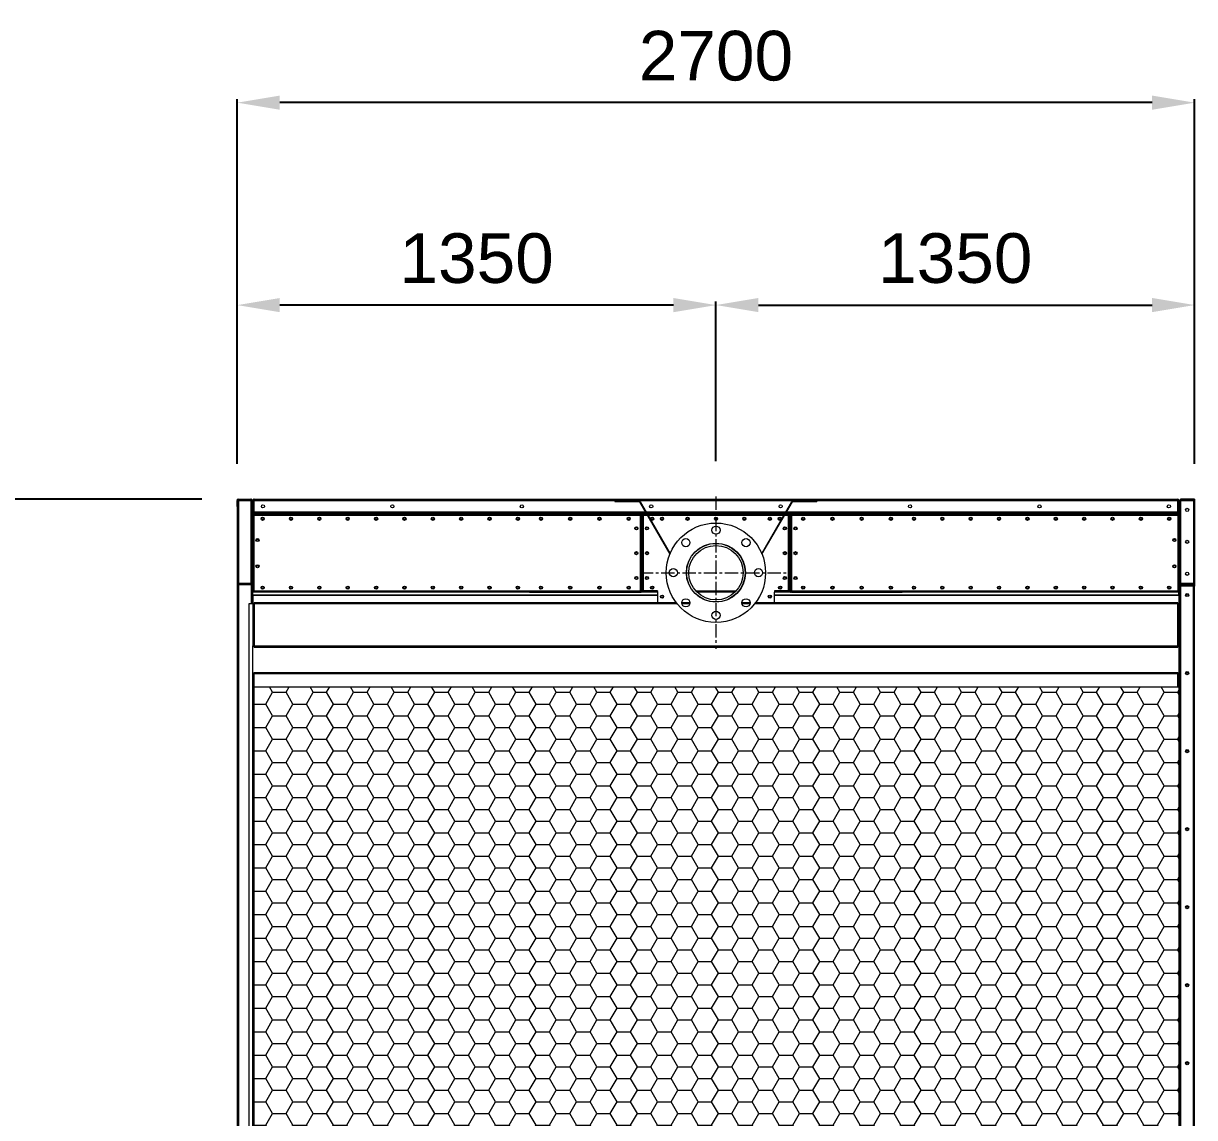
# Model space of a CAD drawing. Header units: millimetres. Extents: x 1416 to 30823, y 990 to 21785.
# Drawn here: x 4258 to 7561, y 9830 to 12915 of the extents above; entities that cross this region are included whole.
import ezdxf

# ---------------------------------------------------------------- set-up
doc = ezdxf.new("R2010")
doc.units = ezdxf.units.MM
doc.linetypes.add('CENTER', pattern=[2, 1.25, -0.25, 0.25, -0.25])
doc.layers.add('center', color=1, linetype='CENTER')
doc.styles.get("Standard").update_dxf_attribs({"font": 'arial.ttf'})
doc.dimstyles.new('1.40', dxfattribs={"dimscale": 20, "dimtxt": 1.5, "dimasz": 1, "dimexe": 0.5, "dimexo": 0.5, "dimgap": 0.5, "dimtad": 1, "dimdec": 0, "dimzin": 0, "dimdsep": 46, "dimtxsty": 'Standard', "dimcen": 0, "dimclrd": 2, "dimclre": 2, "dimclrt": 3, "dimadec": 0, "dimazin": 0, "dimtfac": 1, "dimtdec": 0, "dimtmove": 0, "dimatfit": 0, "dimfxl": 1, "dimtolj": 1, "dimtzin": 0, "dimlwd": -1, "dimlwe": -1, "dimarcsym": 0})

# ---------------------------------------------------------------- blocks, each defined once
blk = doc.blocks.new('*D22')
at = {"color": 2, "transparency": 16777216}
for p, q in [((4860.8, 11673), (4860.8, 12130.4)), ((6210.8, 11680.5), (6210.8, 12130.4)), ((6090.8, 12120.4), (4980.8, 12120.4))]:
    blk.add_line(p, q, dxfattribs=at)
for points in [[(4980.8, 12140.4), (4980.8, 12100.4), (4860.8, 12120.4)], [(6090.8, 12140.4), (6090.8, 12100.4), (6210.8, 12120.4)]]:
    blk.add_solid(points, dxfattribs=at)
at = {"layer": 'Defpoints', "color": 0, "transparency": 16777216}
for p in [(4860.8, 12120.4), (4860.8, 11573), (6210.8, 11580.5)]:
    blk.add_point(p, dxfattribs=at)
at = {"color": 3, "lineweight": 5, "transparency": 16777216, "insert": (5535.8, 12251.9), "char_height": 140, "attachment_point": 5}
blk.add_mtext('\\A1;1350', dxfattribs=at)
blk = doc.blocks.new('*D23')
at = {"color": 2, "transparency": 16777216}
for p, q in [((6210.8, 11680.5), (6210.8, 12130.6)), ((7560.8, 11673), (7560.8, 12130.6)), ((6330.8, 12120.6), (7440.8, 12120.6))]:
    blk.add_line(p, q, dxfattribs=at)
for points in [[(6330.8, 12140.6), (6330.8, 12100.6), (6210.8, 12120.6)], [(7440.8, 12140.6), (7440.8, 12100.6), (7560.8, 12120.6)]]:
    blk.add_solid(points, dxfattribs=at)
at = {"layer": 'Defpoints', "color": 0, "transparency": 16777216}
for p in [(7560.8, 12120.6), (6210.8, 11580.5), (7560.8, 11573)]:
    blk.add_point(p, dxfattribs=at)
at = {"color": 3, "lineweight": 5, "transparency": 16777216, "insert": (6885.8, 12252.1), "char_height": 140, "attachment_point": 5}
blk.add_mtext('\\A1;1350', dxfattribs=at)
blk = doc.blocks.new('*D24')
at = {"color": 2, "transparency": 16777216}
for p, q in [((4860.8, 11673), (4860.8, 12701.2)), ((7440.8, 12691.2), (4980.8, 12691.2)), ((7560.8, 11673), (7560.8, 12701.2))]:
    blk.add_line(p, q, dxfattribs=at)
for points in [[(4980.8, 12711.2), (4980.8, 12671.2), (4860.8, 12691.2)], [(7440.8, 12711.2), (7440.8, 12671.2), (7560.8, 12691.2)]]:
    blk.add_solid(points, dxfattribs=at)
at = {"layer": 'Defpoints', "color": 0, "transparency": 16777216}
for p in [(4860.8, 12691.2), (4860.8, 11573), (7560.8, 11573)]:
    blk.add_point(p, dxfattribs=at)
at = {"color": 3, "lineweight": 5, "transparency": 16777216, "insert": (6210.8, 12822.7), "char_height": 140, "attachment_point": 5}
blk.add_mtext('\\A1;2700', dxfattribs=at)
blk = doc.blocks.new('*D26')
at = {"color": 2, "transparency": 16777216}
for p, q in [((4760.8, 11573), (4040.5, 11573)), ((4050.5, 11453), (4050.5, 8693)), ((4760.8, 8573), (4040.5, 8573))]:
    blk.add_line(p, q, dxfattribs=at)
for points in [[(4030.5, 11453), (4070.5, 11453), (4050.5, 11573)], [(4030.5, 8693), (4070.5, 8693), (4050.5, 8573)]]:
    blk.add_solid(points, dxfattribs=at)
at = {"layer": 'Defpoints', "color": 0, "transparency": 16777216}
for p in [(4860.8, 11573), (4050.5, 8573), (4860.8, 8573)]:
    blk.add_point(p, dxfattribs=at)
at = {"color": 3, "lineweight": 5, "transparency": 16777216, "insert": (3919, 10073), "char_height": 140, "attachment_point": 5, "rotation": 90}
blk.add_mtext('\\A1;3000', dxfattribs=at)
blk = doc.blocks.new('3')
at = {"lineweight": 20}
h = blk.add_hatch(dxfattribs=at)
h.set_pattern_fill('HONEY', scale=12)
h.set_pattern_definition([(0, (-322680.533, -80467.947), (57.15, 32.9955677), [38.1, -76.2]), (120, (-322680.533, -80467.947), (-57.15, 32.995568), [38.1, -76.2]), (60, (-322680.533, -80467.947), (1e-07, 65.9911357), [-76.2, 38.1])])
h.paths.add_polyline_path([(4908.2, 11044), (4908.2, 9135.2), (7516.8, 9135.2), (7516.8, 11044)])
at = {"color": 7, "lineweight": 20, "ltscale": 0.001944}
for p, q in [((4860.8, 11573), (4864.2, 11573)), ((4899.3, 11569.5), (4902.7, 11569.5)), ((7522.3, 11569.5), (7518.8, 11569.5)), ((7560.8, 11573), (7557.3, 11573)), ((4860.8, 11551), (4864.3, 11551)), ((4908.2, 11531), (4904.7, 11531)), ((4904.7, 11531), (4904.7, 11527.5)), ((7516.8, 11531), (7513.3, 11531)), ((7516.8, 11531), (7516.8, 11527.5)), ((7557.3, 11551), (7560.8, 11551)), ((4908.2, 11527.5), (4904.7, 11527.5)), ((7516.8, 11527.5), (7513.3, 11527.5)), ((4860.8, 11355), (4864.3, 11355)), ((4899.3, 11336.5), (4902.7, 11336.5)), ((7522.3, 11336.5), (7518.8, 11336.5)), ((7557.3, 11355), (7560.8, 11355)), ((4904.7, 11314.5), (4904.7, 11311)), ((4908.2, 11311), (4904.7, 11311)), ((7516.8, 11311), (7513.3, 11311)), ((7516.8, 11314.5), (7516.8, 11311)), ((4904.7, 11277.9), (4908.2, 11277.9)), ((4908.2, 11281.4), (4908.2, 11277.9)), ((7513.3, 11281.4), (7513.3, 11277.9)), ((7516.8, 11277.9), (7513.3, 11277.9)), ((4904.7, 11159.9), (4908.2, 11159.9)), ((4908.2, 11156.4), (4908.2, 11159.9)), ((7516.8, 11159.9), (7513.3, 11159.9)), ((7513.3, 11156.4), (7513.3, 11159.9))]:
    blk.add_line(p, q, dxfattribs=at)
at = {"color": 7, "lineweight": 20, "ltscale": 0.000888889}
for p, q in [((4860.8, 11573), (4860.8, 11571.4)), ((7560.8, 11573), (7560.8, 11571.4)), ((7557.7, 11331), (7557.7, 11329.4)), ((7520.4, 11327.9), (7518.8, 11327.9))]:
    blk.add_line(p, q, dxfattribs=at)
at = {"color": 7, "lineweight": 20, "ltscale": 0.000833333}
for p, q in [((4860.8, 11571.4), (4860.8, 11569.9)), ((4900.8, 11569.5), (4899.3, 11569.5)), ((7520.8, 11569.5), (7522.3, 11569.5)), ((7560.8, 11571.4), (7560.8, 11569.9)), ((4864.3, 11551), (4862.8, 11551)), ((4908.2, 11527.5), (4908.2, 11529)), ((5996.8, 11531), (5998.3, 11531)), ((6005.8, 11527.5), (6005.8, 11529)), ((6045.8, 11527.5), (6045.8, 11529)), ((6375.8, 11527.5), (6375.8, 11529)), ((6415.8, 11527.5), (6415.8, 11529)), ((6424.8, 11531), (6423.3, 11531)), ((7513.3, 11527.5), (7513.3, 11529)), ((7558.8, 11551), (7557.3, 11551)), ((4908.2, 11527.5), (4906.8, 11527.5)), ((6005.8, 11527.5), (6004.3, 11527.5)), ((6415.8, 11527.5), (6417.3, 11527.5)), ((7513.3, 11527.5), (7514.8, 11527.5)), ((4908.2, 11314.5), (4906.8, 11314.5)), ((4908.2, 11314.5), (4908.2, 11313)), ((5996.8, 11311), (5998.3, 11311)), ((6005.8, 11314.5), (6004.3, 11314.5)), ((6005.8, 11314.5), (6005.8, 11313)), ((6045.8, 11314.5), (6045.8, 11313)), ((6375.8, 11314.5), (6375.8, 11313)), ((6415.8, 11314.5), (6417.3, 11314.5)), ((6415.8, 11314.5), (6415.8, 11313)), ((6424.8, 11311), (6423.3, 11311)), ((7513.3, 11314.5), (7513.3, 11313)), ((7513.3, 11314.5), (7514.8, 11314.5))]:
    blk.add_line(p, q, dxfattribs=at)
at = {"color": 7, "lineweight": 20, "ltscale": 0.000311451}
for p, q in [((4860.8, 11571.4), (4861.3, 11571.4)), ((4860.8, 11571.4), (4861.3, 11571.4)), ((7560.8, 11571.4), (7560.2, 11571.4)), ((7560.8, 11571.4), (7560.2, 11571.4))]:
    blk.add_line(p, q, dxfattribs=at)
at = {"color": 7, "lineweight": 20, "ltscale": 0.000194643}
for p, q in [((4860.8, 11569.9), (4860.8, 11569.5)), ((7518.8, 11569.9), (7518.8, 11569.5))]:
    blk.add_line(p, q, dxfattribs=at)
at = {"color": 7, "lineweight": 20, "ltscale": 1.274e-05}
for p, q in [((4860.8, 11569.9), (4860.8, 11569.9)), ((7521.9, 11573), (7521.9, 11573))]:
    blk.add_line(p, q, dxfattribs=at)
at = {"color": 7, "lineweight": 20, "ltscale": 0.009167}
for p, q in [((4860.8, 11553), (4860.8, 11569.5)), ((4862.8, 11553), (4862.8, 11569.5)), ((7558.8, 11569.5), (7558.8, 11553)), ((7560.8, 11569.5), (7560.8, 11553)), ((4860.8, 11353), (4860.8, 11336.5)), ((4862.8, 11353), (4862.8, 11336.5)), ((7558.8, 11353), (7558.8, 11336.5)), ((7560.8, 11353), (7560.8, 11336.5))]:
    blk.add_line(p, q, dxfattribs=at)
at = {"color": 7, "lineweight": 20, "ltscale": 0.000580935}
for p, q in [((4862.8, 11569.9), (4863.9, 11569.9)), ((4899.7, 11570.9), (4899.7, 11569.9)), ((4900.7, 11569.9), (4899.7, 11569.9)), ((7520.8, 11569.9), (7521.9, 11569.9)), ((7521.9, 11570.9), (7521.9, 11569.9)), ((7558.7, 11569.9), (7557.7, 11569.9))]:
    blk.add_line(p, q, dxfattribs=at)
at = {"color": 7, "lineweight": 20, "ltscale": 0.010501}
for p, q in [((4863.9, 11569.9), (4863.9, 11551)), ((7557.7, 11569.9), (7557.7, 11551))]:
    blk.add_line(p, q, dxfattribs=at)
at = {"color": 7, "lineweight": 20, "ltscale": 0.019444}
for p, q in [((4864.3, 11573), (4899.3, 11573)), ((4899.3, 11571), (4864.3, 11571)), ((4899.3, 11569.5), (4864.3, 11569.5)), ((4864.3, 11569.5), (4899.3, 11569.5)), ((7557.3, 11573), (7522.3, 11573)), ((7522.3, 11571), (7557.3, 11571)), ((7522.3, 11569.5), (7557.3, 11569.5)), ((7557.3, 11569.5), (7522.3, 11569.5)), ((4864.3, 11336.5), (4899.3, 11336.5)), ((4864.3, 11335), (4899.3, 11335)), ((4864.3, 11333), (4899.3, 11333)), ((7522.3, 11336.5), (7557.3, 11336.5)), ((7522.3, 11335), (7557.3, 11335)), ((7557.3, 11333), (7522.3, 11333))]:
    blk.add_line(p, q, dxfattribs=at)
at = {"color": 7, "lineweight": 20, "ltscale": 0.010278}
for p, q in [((4864.3, 11551), (4864.3, 11569.5)), ((7557.3, 11569.5), (7557.3, 11551)), ((4864.3, 11336.5), (4864.3, 11355)), ((7557.3, 11355), (7557.3, 11336.5)), ((7557.3, 11355), (7557.3, 11336.5))]:
    blk.add_line(p, q, dxfattribs=at)
at = {"color": 7, "lineweight": 20, "ltscale": 0.000222225}
for p, q in [((4899.3, 11573), (4899.7, 11573)), ((7513.3, 11573), (7513.6, 11573))]:
    blk.add_line(p, q, dxfattribs=at)
at = {"color": 7, "lineweight": 20, "ltscale": 0.129444}
for p, q in [((4899.3, 11569.5), (4899.3, 11336.5)), ((4902.7, 11569.5), (4902.7, 11336.5)), ((7518.8, 11336.5), (7518.8, 11569.5)), ((7522.3, 11336.5), (7522.3, 11569.5))]:
    blk.add_line(p, q, dxfattribs=at)
at = {"color": 7, "lineweight": 20, "ltscale": 1.27401e-05}
for p, q in [((4899.7, 11573), (4899.7, 11573)), ((7560.8, 11569.9), (7560.7, 11569.9))]:
    blk.add_line(p, q, dxfattribs=at)
at = {"color": 7, "lineweight": 20, "ltscale": 0.000223078}
for p, q in [((4899.7, 11569.9), (4899.7, 11569.5)), ((7521.9, 11569.9), (7521.9, 11569.5))]:
    blk.add_line(p, q, dxfattribs=at)
at = {"color": 7, "lineweight": 20, "ltscale": 1.29581e-05}
blk.add_line((4902.7, 11569.9), (4902.7, 11569.9), dxfattribs=at)
at = {"color": 7, "lineweight": 20, "ltscale": 0.000222226}
for p, q in [((4902.7, 11569.9), (4902.7, 11569.5)), ((7516.8, 11569.9), (7516.8, 11569.5)), ((7560.8, 11569.9), (7560.8, 11569.5)), ((7560.8, 11569.5), (7560.8, 11569.9))]:
    blk.add_line(p, q, dxfattribs=at)
at = {"color": 7, "lineweight": 20, "ltscale": 0.000199668}
blk.add_line((4904.7, 11569.5), (4904.7, 11569.9), dxfattribs=at)
at = {"color": 7, "lineweight": 20, "ltscale": 2.65557e-05}
blk.add_line((4904.7, 11569.4), (4904.7, 11569.5), dxfattribs=at)
at = {"color": 7, "lineweight": 20, "ltscale": 0.018278}
for p, q in [((4904.7, 11536.5), (4904.7, 11569.4)), ((4906.8, 11536.5), (4906.8, 11569.4)), ((7514.8, 11569.4), (7514.8, 11536.5)), ((7516.8, 11569.4), (7516.8, 11536.5))]:
    blk.add_line(p, q, dxfattribs=at)
at = {"color": 7, "lineweight": 20, "ltscale": 0.001111}
for p, q in [((4906.8, 11569.4), (4904.7, 11569.4)), ((5925.9, 11569), (5925.9, 11567)), ((6495.6, 11569), (6495.6, 11567)), ((7514.8, 11569.4), (7516.8, 11569.4)), ((4860.8, 11553), (4860.8, 11551)), ((4862.8, 11553), (4860.8, 11553)), ((4862.8, 11551), (4860.8, 11551)), ((4902.7, 11529), (4904.7, 11529)), ((4906.8, 11536.5), (4904.7, 11536.5)), ((4908.2, 11531), (4908.2, 11529)), ((6000.3, 11531), (5998.3, 11531)), ((6005.8, 11529), (6005.8, 11531)), ((6045.8, 11529), (6045.8, 11531)), ((6375.8, 11529), (6375.8, 11531)), ((6415.8, 11529), (6415.8, 11531)), ((6423.3, 11531), (6421.3, 11531)), ((7513.3, 11529), (7513.3, 11531)), ((7516.8, 11536.5), (7514.8, 11536.5)), ((7558.8, 11553), (7560.8, 11553)), ((7558.8, 11551), (7560.8, 11551)), ((7560.8, 11553), (7560.8, 11551)), ((4902.7, 11527), (4904.7, 11527)), ((4902.7, 11525.5), (4904.7, 11525.5)), ((4906.8, 11527.5), (4904.7, 11527.5)), ((6000.3, 11506), (6002.3, 11506)), ((6002.3, 11504), (6000.3, 11504)), ((6004.3, 11527.5), (6002.3, 11527.5)), ((6419.3, 11527.5), (6417.3, 11527.5)), ((6419.3, 11506), (6421.3, 11506)), ((6419.3, 11504), (6421.3, 11504)), ((7516.8, 11527.5), (7514.8, 11527.5)), ((4904.7, 11479), (4902.7, 11479)), ((4862.8, 11353), (4860.8, 11353)), ((6000.3, 11338), (6002.3, 11338)), ((6002.3, 11336), (6000.3, 11336)), ((6421.3, 11338), (6419.3, 11338)), ((6421.3, 11336), (6419.3, 11336)), ((7558.8, 11353), (7560.8, 11353)), ((7560.8, 11355), (7560.8, 11353)), ((4904.7, 11314.5), (4906.8, 11314.5)), ((4908.2, 11313), (4908.2, 11311)), ((5998.3, 11311), (6000.3, 11311)), ((6002.3, 11314.5), (6000.3, 11314.5)), ((6002.3, 11314.5), (6004.3, 11314.5)), ((6005.8, 11313), (6005.8, 11311)), ((6045.8, 11311), (6045.8, 11313)), ((6375.8, 11313), (6375.8, 11311)), ((6415.8, 11311), (6415.8, 11313)), ((6417.3, 11314.5), (6419.3, 11314.5)), ((6421.3, 11314.5), (6419.3, 11314.5)), ((6421.3, 11311), (6423.3, 11311)), ((7513.3, 11311), (7513.3, 11313)), ((7514.8, 11314.5), (7516.8, 11314.5)), ((7516.8, 11255), (7518.8, 11255)), ((4904.7, 11054), (4906.8, 11054)), ((7514.8, 11054), (7516.8, 11054))]:
    blk.add_line(p, q, dxfattribs=at)
at = {"color": 7, "lineweight": 20, "ltscale": 1.92596e-05}
blk.add_line((4906.8, 11569.4), (4906.8, 11569.4), dxfattribs=at)
at = {"color": 7, "lineweight": 20, "ltscale": 0.000221699}
blk.add_line((4907.8, 11573), (4908.2, 11573), dxfattribs=at)
at = {"color": 7, "lineweight": 20, "ltscale": 1.29896e-05}
blk.add_line((4907.8, 11573), (4907.8, 11573), dxfattribs=at)
at = {"color": 7, "lineweight": 20, "ltscale": 0.000566594}
for p, q in [((4907.8, 11569.9), (4907.8, 11570.9)), ((7513.6, 11569.9), (7513.6, 11570.9))]:
    blk.add_line(p, q, dxfattribs=at)
at = {"color": 7, "lineweight": 20, "ltscale": 0.000222221}
blk.add_line((4907.8, 11569.9), (4908.2, 11569.9), dxfattribs=at)
at = {"color": 7, "lineweight": 20, "ltscale": 0.019344}
for p, q in [((4907.8, 11535.1), (4907.8, 11569.9)), ((7513.6, 11535.1), (7513.6, 11569.9))]:
    blk.add_line(p, q, dxfattribs=at)
at = {"color": 7, "lineweight": 20, "ltscale": 8.94226e-07}
blk.add_line((4908.2, 11573), (4908.2, 11573), dxfattribs=at)
at = {"color": 7, "lineweight": 20, "ltscale": 5.53419e-05}
blk.add_line((4908.2, 11573), (4908.4, 11573), dxfattribs=at)
at = {"color": 7, "lineweight": 20, "ltscale": 0.000831595}
for p, q in [((4908.2, 11569.5), (4908.2, 11571)), ((7513.3, 11569.5), (7513.3, 11571))]:
    blk.add_line(p, q, dxfattribs=at)
at = {"color": 7, "lineweight": 20, "ltscale": 5.57847e-05}
for p, q in [((4908.2, 11569.5), (4908.2, 11569.4)), ((7513.3, 11569.4), (7513.3, 11569.5))]:
    blk.add_line(p, q, dxfattribs=at)
at = {"color": 7, "lineweight": 20, "ltscale": 5.5554e-05}
blk.add_line((4908.2, 11569.5), (4908.4, 11569.5), dxfattribs=at)
at = {"color": 7, "lineweight": 20, "ltscale": 5.55556e-05}
for p, q in [((4908.2, 11569.4), (4908.4, 11569.4)), ((7513.2, 11569.4), (7513.3, 11569.4))]:
    blk.add_line(p, q, dxfattribs=at)
at = {"color": 7, "lineweight": 20, "ltscale": 0.018222}
for p, q in [((4908.2, 11536.6), (4908.2, 11569.4)), ((7513.3, 11536.6), (7513.3, 11569.4))]:
    blk.add_line(p, q, dxfattribs=at)
at = {"color": 7, "lineweight": 20}
for p, q in [((4908.4, 11573), (7513.2, 11573)), ((4908.4, 11569.4), (7513.2, 11569.4)), ((6012.3, 11536.6), (4908.2, 11536.6)), ((6014.3, 11533), (4908.2, 11533)), ((7513.3, 11533), (6407.2, 11533)), ((7513.3, 11536.6), (6409.2, 11536.6)), ((4860.8, 11336.4), (4860.8, 9069.5)), ((4863.9, 11333), (4863.9, 9073)), ((4904.7, 11303.9), (6045.8, 11303.9)), ((4904.7, 11302.6), (6045.8, 11302.6)), ((6375.8, 11303.9), (7516.8, 11303.9)), ((6375.8, 11302.6), (7516.8, 11302.6)), ((7518.8, 9078.1), (7518.8, 11327.9)), ((7521.9, 9078.1), (7521.9, 11327.9)), ((7557.7, 9078.1), (7557.7, 11327.9)), ((7560.8, 9078.1), (7560.8, 11327.9)), ((4893.7, 11277.8), (4893.7, 9073)), ((6099.2, 11281.4), (4908.2, 11281.4)), ((6101.9, 11277.9), (4908.2, 11277.9)), ((7513.3, 11277.9), (6319.6, 11277.9)), ((7513.3, 11281.4), (6322.3, 11281.4)), ((7516.8, 11250), (7516.8, 9124)), ((4908.2, 11159.9), (7513.3, 11159.9)), ((4908.2, 11156.4), (7513.3, 11156.4)), ((7513.3, 11084), (4908.2, 11084)), ((7513.3, 11080.8), (4908.2, 11080.8)), ((4904.7, 9124), (4904.7, 11054)), ((4908.2, 11044.2), (7513.3, 11044.2)), ((4908.2, 11044), (7513.3, 11044))]:
    blk.add_line(p, q, dxfattribs=at)
at = {"color": 7, "lineweight": 20, "ltscale": 0.002}
for p, q in [((4908.4, 11569.4), (4908.4, 11573)), ((7513.2, 11569.4), (7513.2, 11573)), ((4908.2, 11536.6), (4908.2, 11533)), ((7513.3, 11536.6), (7513.3, 11533))]:
    blk.add_line(p, q, dxfattribs=at)
at = {"color": 7, "lineweight": 20, "ltscale": 0.037766}
for p, q in [((5925.9, 11569), (5993.8, 11569)), ((5925.9, 11567), (5993.8, 11567)), ((6427.7, 11569), (6495.6, 11569)), ((6427.7, 11567), (6495.6, 11567))]:
    blk.add_line(p, q, dxfattribs=at)
at = {"color": 7, "lineweight": 20, "ltscale": 0.095125}
for p, q in [((5995.1, 11566.2), (6080.8, 11418)), ((6340.7, 11418), (6426.4, 11566.2))]:
    blk.add_line(p, q, dxfattribs=at)
at = {"color": 7, "lineweight": 20, "ltscale": 0.094266}
blk.add_line((5996.9, 11567.2), (6081.7, 11420.3), dxfattribs=at)
at = {"color": 7, "lineweight": 20, "ltscale": 0.094267}
blk.add_line((6339.8, 11420.3), (6424.6, 11567.2), dxfattribs=at)
at = {"color": 7, "lineweight": 20, "ltscale": 5.5559e-05}
blk.add_line((7513.2, 11573), (7513.3, 11573), dxfattribs=at)
at = {"color": 7, "lineweight": 20, "ltscale": 5.55571e-05}
blk.add_line((7513.2, 11569.5), (7513.3, 11569.5), dxfattribs=at)
at = {"color": 7, "lineweight": 20, "ltscale": 8.97098e-07}
blk.add_line((7513.3, 11573), (7513.3, 11573), dxfattribs=at)
at = {"color": 7, "lineweight": 20, "ltscale": 0.000222222}
for p, q in [((7513.3, 11569.9), (7513.6, 11569.9)), ((7513.6, 11533), (7513.6, 11532.6))]:
    blk.add_line(p, q, dxfattribs=at)
at = {"color": 7, "lineweight": 20, "ltscale": 1.24538e-05}
blk.add_line((7513.6, 11573), (7513.6, 11573), dxfattribs=at)
at = {"color": 7, "lineweight": 20, "ltscale": 5.55592e-05}
blk.add_line((7516.8, 11569.4), (7516.8, 11569.5), dxfattribs=at)
at = {"color": 7, "lineweight": 20, "ltscale": 1.29907e-05}
blk.add_line((7518.8, 11569.9), (7518.8, 11569.9), dxfattribs=at)
at = {"color": 7, "lineweight": 20, "ltscale": 0.000221428}
blk.add_line((7522.2, 11573), (7521.9, 11573), dxfattribs=at)
at = {"color": 7, "lineweight": 20, "ltscale": 0.108889}
for p, q in [((4860.8, 11551), (4860.8, 11355)), ((4864.3, 11551), (4864.3, 11355)), ((7557.3, 11551), (7557.3, 11355)), ((7560.8, 11551), (7560.8, 11355)), ((7560.8, 11551), (7560.8, 11355))]:
    blk.add_line(p, q, dxfattribs=at)
at = {"color": 7, "lineweight": 20, "ltscale": 0.001311}
blk.add_line((4904.7, 11534.1), (4904.7, 11536.5), dxfattribs=at)
at = {"color": 7, "lineweight": 20, "ltscale": 0.00052914}
for p, q in [((4905.7, 11534.1), (4904.7, 11534.1)), ((7516.8, 11534.1), (7515.8, 11534.1))]:
    blk.add_line(p, q, dxfattribs=at)
at = {"color": 7, "lineweight": 20, "ltscale": 0.000589172}
blk.add_line((4904.7, 11534.1), (4904.7, 11533), dxfattribs=at)
at = {"color": 7, "lineweight": 20, "ltscale": 0.000112069}
for p, q in [((4905, 11533), (4904.7, 11533)), ((7516.8, 11533), (7516.5, 11533))]:
    blk.add_line(p, q, dxfattribs=at)
at = {"color": 7, "lineweight": 20, "ltscale": 0.000391564}
blk.add_line((4904.7, 11531), (4904.7, 11531.7), dxfattribs=at)
at = {"color": 7, "lineweight": 20, "ltscale": 0.000775013}
for p, q in [((4905, 11531), (4906.4, 11531.3)), ((7516.5, 11531), (7515.1, 11531.3))]:
    blk.add_line(p, q, dxfattribs=at)
at = {"color": 7, "lineweight": 20, "ltscale": 4.27286e-05}
blk.add_line((4906.4, 11531.3), (4906.4, 11531.4), dxfattribs=at)
at = {"color": 7, "lineweight": 20, "ltscale": 0.000610849}
blk.add_line((4906.8, 11540), (4907.8, 11540), dxfattribs=at)
at = {"color": 7, "lineweight": 20, "ltscale": 0.000566045}
blk.add_line((4907.8, 11536.1), (4906.8, 11536.1), dxfattribs=at)
at = {"color": 7, "lineweight": 20, "ltscale": 0.000546891}
for p, q in [((4907.8, 11533), (4906.8, 11533)), ((7514.7, 11533), (7513.7, 11533))]:
    blk.add_line(p, q, dxfattribs=at)
at = {"color": 7, "lineweight": 20, "ltscale": 0.001124}
for p, q in [((4907.8, 11531), (4907.8, 11533)), ((7513.6, 11531), (7513.6, 11533))]:
    blk.add_line(p, q, dxfattribs=at)
at = {"color": 7, "lineweight": 20, "ltscale": 0.426667}
for p, q in [((4908.2, 11531), (5996.8, 11531)), ((4908.2, 11529), (5996.8, 11529)), ((6424.8, 11531), (7513.3, 11531)), ((6424.8, 11529), (7513.3, 11529)), ((5996.8, 11527.5), (4908.2, 11527.5)), ((7513.3, 11527.5), (6424.8, 11527.5)), ((4908.2, 11314.5), (5996.8, 11314.5)), ((5996.8, 11313), (4908.2, 11313)), ((5996.8, 11311), (4908.2, 11311)), ((6424.8, 11314.5), (7513.3, 11314.5)), ((7513.3, 11313), (6424.8, 11313)), ((7513.3, 11311), (6424.8, 11311))]:
    blk.add_line(p, q, dxfattribs=at)
at = {"color": 7, "lineweight": 20, "ltscale": 0.173056}
for p, q in [((5996.8, 11531), (5685.3, 11531)), ((6736.3, 11531), (6424.8, 11531)), ((5685.3, 11311), (5996.8, 11311)), ((6424.8, 11311), (6736.3, 11311))]:
    blk.add_line(p, q, dxfattribs=at)
at = {"color": 7, "lineweight": 20, "ltscale": 0.122222}
for p, q in [((5996.8, 11531), (5996.8, 11311)), ((5998.3, 11531), (5998.3, 11311)), ((6000.3, 11531), (6000.3, 11311)), ((6421.3, 11311), (6421.3, 11531)), ((6423.3, 11311), (6423.3, 11531)), ((6424.8, 11311), (6424.8, 11531))]:
    blk.add_line(p, q, dxfattribs=at)
at = {"color": 7, "lineweight": 20, "ltscale": 0.003056}
for p, q in [((6005.8, 11531), (6000.3, 11531)), ((6421.3, 11531), (6415.8, 11531)), ((6005.8, 11527.5), (6000.3, 11527.5)), ((6421.3, 11527.5), (6415.8, 11527.5)), ((6005.8, 11311), (6000.3, 11311)), ((6421.3, 11311), (6415.8, 11311))]:
    blk.add_line(p, q, dxfattribs=at)
at = {"color": 7, "lineweight": 20, "ltscale": 0.005411}
for p, q in [((6005.8, 11531), (6015.5, 11531)), ((6406, 11531), (6415.8, 11531))]:
    blk.add_line(p, q, dxfattribs=at)
at = {"color": 7, "lineweight": 20, "ltscale": 0.006052}
blk.add_line((6005.8, 11529), (6016.6, 11529), dxfattribs=at)
at = {"color": 7, "lineweight": 20, "ltscale": 0.217982}
blk.add_line((6406.9, 11536.6), (6014.6, 11536.6), dxfattribs=at)
at = {"color": 7, "lineweight": 20, "ltscale": 0.215672}
blk.add_line((6404.9, 11533), (6016.6, 11533), dxfattribs=at)
at = {"color": 7, "lineweight": 20, "ltscale": 0.015528}
for p, q in [((6017.8, 11531), (6045.8, 11531)), ((6375.8, 11531), (6403.7, 11531))]:
    blk.add_line(p, q, dxfattribs=at)
at = {"color": 7, "lineweight": 20, "ltscale": 0.014887}
blk.add_line((6019, 11529), (6045.8, 11529), dxfattribs=at)
at = {"color": 7, "lineweight": 20, "ltscale": 0.183333}
for p, q in [((6375.8, 11531), (6045.8, 11531)), ((6375.8, 11527.5), (6045.8, 11527.5))]:
    blk.add_line(p, q, dxfattribs=at)
at = {"color": 7, "lineweight": 20, "ltscale": 0.014886}
blk.add_line((6375.8, 11529), (6402.5, 11529), dxfattribs=at)
at = {"color": 7, "lineweight": 20, "ltscale": 0.006053}
blk.add_line((6404.9, 11529), (6415.8, 11529), dxfattribs=at)
at = {"color": 7, "lineweight": 20, "ltscale": 0.000611505}
blk.add_line((7514.8, 11540), (7513.6, 11540), dxfattribs=at)
at = {"color": 7, "lineweight": 20, "ltscale": 0.000567142}
blk.add_line((7514.7, 11536.1), (7513.6, 11536.1), dxfattribs=at)
at = {"color": 7, "lineweight": 20, "ltscale": 1.34852e-06}
blk.add_line((7513.6, 11531), (7513.6, 11531), dxfattribs=at)
at = {"color": 7, "lineweight": 20, "ltscale": 4.29761e-05}
blk.add_line((7515.2, 11531.3), (7515.2, 11531.4), dxfattribs=at)
at = {"color": 7, "lineweight": 20, "ltscale": 0.001333}
blk.add_line((7516.8, 11536.5), (7516.8, 11534.1), dxfattribs=at)
at = {"color": 7, "lineweight": 20, "ltscale": 0.000765407}
blk.add_line((7516.8, 11534.4), (7516.8, 11533), dxfattribs=at)
at = {"color": 7, "lineweight": 20, "ltscale": 0.000392287}
blk.add_line((7516.8, 11531), (7516.8, 11531.7), dxfattribs=at)
at = {"color": 7, "lineweight": 20, "ltscale": 0.118333}
for p, q in [((4904.7, 11314.5), (4904.7, 11527.5)), ((4906.8, 11314.5), (4906.8, 11527.5)), ((4908.2, 11314.5), (4908.2, 11527.5)), ((6002.3, 11314.5), (6002.3, 11527.5)), ((6004.3, 11314.5), (6004.3, 11527.5)), ((6005.8, 11527.5), (6005.8, 11314.5)), ((6415.8, 11314.5), (6415.8, 11527.5)), ((6417.3, 11527.5), (6417.3, 11314.5)), ((6419.3, 11527.5), (6419.3, 11314.5)), ((7513.3, 11527.5), (7513.3, 11314.5)), ((7514.8, 11527.5), (7514.8, 11314.5)), ((7516.8, 11527.5), (7516.8, 11314.5))]:
    blk.add_line(p, q, dxfattribs=at)
at = {"color": 7, "lineweight": 20, "ltscale": 0.006533}
blk.add_line((6017.5, 11527.5), (6005.8, 11527.5), dxfattribs=at)
at = {"color": 7, "lineweight": 20, "ltscale": 0.014406}
blk.add_line((6045.8, 11527.5), (6019.8, 11527.5), dxfattribs=at)
at = {"color": 7, "lineweight": 20, "ltscale": 0.014405}
blk.add_line((6401.7, 11527.5), (6375.8, 11527.5), dxfattribs=at)
at = {"color": 7, "lineweight": 20, "ltscale": 0.006534}
blk.add_line((6415.8, 11527.5), (6404, 11527.5), dxfattribs=at)
at = {"color": 7, "lineweight": 20, "ltscale": 0.00111}
blk.add_line((4860.8, 11355), (4860.8, 11353), dxfattribs=at)
at = {"color": 7, "lineweight": 20, "ltscale": 0.011081}
for p, q in [((4863.9, 11355), (4863.9, 11335)), ((7557.7, 11355), (7557.7, 11335))]:
    blk.add_line(p, q, dxfattribs=at)
at = {"color": 7, "lineweight": 20, "ltscale": 0.000803158}
for p, q in [((4899.7, 11336.5), (4899.7, 11335)), ((7521.9, 11336.5), (7521.9, 11335))]:
    blk.add_line(p, q, dxfattribs=at)
at = {"color": 7, "lineweight": 20, "ltscale": 0.030658}
blk.add_line((4899.7, 11333), (4899.7, 11277.8), dxfattribs=at)
at = {"color": 7, "lineweight": 20, "ltscale": 0.032589}
blk.add_line((4902.7, 11336.5), (4902.7, 11277.8), dxfattribs=at)
at = {"color": 7, "lineweight": 20, "ltscale": 0.004724}
blk.add_line((7518.8, 11336.4), (7518.8, 11327.9), dxfattribs=at)
at = {"color": 7, "lineweight": 20, "ltscale": 0.001125}
for p, q in [((7521.9, 11333), (7521.9, 11331)), ((7557.7, 11333), (7557.7, 11331))]:
    blk.add_line(p, q, dxfattribs=at)
at = {"color": 7, "lineweight": 20, "ltscale": 0.019889}
for p, q in [((7521.9, 11331), (7557.7, 11331)), ((7521.9, 11329.4), (7557.7, 11329.4)), ((7557.7, 11327.9), (7521.9, 11327.9))]:
    blk.add_line(p, q, dxfattribs=at)
at = {"color": 7, "lineweight": 20, "ltscale": 0.004778}
blk.add_line((7560.8, 11336.5), (7560.8, 11327.9), dxfattribs=at)
at = {"color": 7, "lineweight": 20, "ltscale": 0.003966}
for p, q in [((4904.7, 11303.9), (4904.7, 11311)), ((7516.8, 11303.9), (7516.8, 11311))]:
    blk.add_line(p, q, dxfattribs=at)
at = {"color": 7, "lineweight": 20, "ltscale": 0.000719648}
for p, q in [((4904.7, 11302.6), (4904.7, 11303.9)), ((7516.8, 11302.6), (7516.8, 11303.9))]:
    blk.add_line(p, q, dxfattribs=at)
at = {"color": 7, "lineweight": 20, "ltscale": 0.013703}
for p, q in [((4904.7, 11302.6), (4904.7, 11277.9)), ((7516.8, 11302.6), (7516.8, 11277.9))]:
    blk.add_line(p, q, dxfattribs=at)
at = {"color": 7, "lineweight": 20, "ltscale": 0.022222}
for p, q in [((6045.8, 11314.5), (6005.8, 11314.5)), ((6045.8, 11313), (6005.8, 11313)), ((6045.8, 11311), (6005.8, 11311)), ((6415.8, 11314.5), (6375.8, 11314.5)), ((6415.8, 11313), (6375.8, 11313)), ((6415.8, 11311), (6375.8, 11311))]:
    blk.add_line(p, q, dxfattribs=at)
at = {"color": 7, "lineweight": 20, "ltscale": 0.000833334}
blk.add_line((6045.8, 11314.5), (6045.8, 11313), dxfattribs=at)
at = {"color": 7, "lineweight": 20, "ltscale": 0.016445}
for p, q in [((6045.8, 11311), (6045.8, 11281.4)), ((6375.8, 11281.4), (6375.8, 11311))]:
    blk.add_line(p, q, dxfattribs=at)
at = {"color": 7, "lineweight": 20, "ltscale": 0.031059}
for p, q in [((6153.8, 11314.5), (6209.8, 11314.5)), ((6211.8, 11314.5), (6267.7, 11314.5))]:
    blk.add_line(p, q, dxfattribs=at)
at = {"color": 7, "lineweight": 20, "ltscale": 0.029184}
for p, q in [((6209.8, 11311), (6157.2, 11311)), ((6264.3, 11311), (6211.8, 11311))]:
    blk.add_line(p, q, dxfattribs=at)
at = {"color": 7, "lineweight": 20, "ltscale": 0.001722}
for p, q in [((7521.9, 11327.9), (7518.8, 11327.9)), ((7560.8, 11327.9), (7557.7, 11327.9))]:
    blk.add_line(p, q, dxfattribs=at)
at = {"color": 7, "lineweight": 20, "ltscale": 0.000833335}
blk.add_line((7521.9, 11329.4), (7521.9, 11327.9), dxfattribs=at)
at = {"color": 7, "lineweight": 20, "ltscale": 0.000834189}
blk.add_line((7557.7, 11329.4), (7557.7, 11327.9), dxfattribs=at)
at = {"color": 7, "lineweight": 20, "ltscale": 0.00615}
blk.add_line((4904.7, 11277.8), (4893.7, 11277.8), dxfattribs=at)
at = {"color": 7, "lineweight": 20, "ltscale": 0.065556}
for p, q in [((4904.7, 11277.9), (4904.7, 11159.9)), ((4908.2, 11277.9), (4908.2, 11159.9)), ((7513.3, 11159.9), (7513.3, 11277.9)), ((7516.8, 11159.9), (7516.8, 11277.9))]:
    blk.add_line(p, q, dxfattribs=at)
at = {"color": 7, "lineweight": 20, "ltscale": 0.005556}
for p, q in [((6035.8, 11281.8), (6045.8, 11281.8)), ((6375.8, 11281.8), (6385.8, 11281.8))]:
    blk.add_line(p, q, dxfattribs=at)
at = {"color": 7, "lineweight": 20, "ltscale": 0.000204773}
for p, q in [((6035.8, 11281.8), (6035.8, 11281.4)), ((6385.8, 11281.4), (6385.8, 11281.8))]:
    blk.add_line(p, q, dxfattribs=at)
at = {"color": 7, "lineweight": 20, "ltscale": 0.012775}
for p, q in [((6137.4, 11281.4), (6114.4, 11281.4)), ((6307.1, 11281.4), (6284.1, 11281.4))]:
    blk.add_line(p, q, dxfattribs=at)
at = {"color": 7, "lineweight": 20, "ltscale": 0.012258}
for p, q in [((6136.9, 11277.9), (6114.9, 11277.9)), ((6306.6, 11277.9), (6284.6, 11277.9))]:
    blk.add_line(p, q, dxfattribs=at)
at = {"color": 7, "lineweight": 20, "ltscale": 0.044107}
blk.add_line((4904.7, 11080.5), (4904.7, 11159.9), dxfattribs=at)
at = {"color": 7, "lineweight": 20, "ltscale": 0.041626}
blk.add_line((7516.8, 11159.9), (7516.8, 11085), dxfattribs=at)
at = {"color": 7, "lineweight": 20, "ltscale": 0.014722}
for p, q in [((4904.7, 11054), (4904.7, 11080.5)), ((4906.8, 11054), (4906.8, 11080.5)), ((7514.8, 11080.5), (7514.8, 11054)), ((7516.8, 11080.5), (7516.8, 11054))]:
    blk.add_line(p, q, dxfattribs=at)
at = {"color": 7, "lineweight": 20, "ltscale": 0.001775}
for p, q in [((4908.2, 11084), (4908.2, 11080.8)), ((7513.3, 11084), (7513.3, 11080.8))]:
    blk.add_line(p, q, dxfattribs=at)
at = {"color": 7, "lineweight": 20, "ltscale": 0.02035}
for p, q in [((4908.2, 11044.2), (4908.2, 11080.8)), ((7513.3, 11044.2), (7513.3, 11080.8))]:
    blk.add_line(p, q, dxfattribs=at)
at = {"color": 7, "lineweight": 20, "ltscale": 0.000210686}
blk.add_line((7516.8, 11085), (7516.8, 11084.6), dxfattribs=at)
at = {"color": 7, "lineweight": 20, "ltscale": 0.001452}
blk.add_line((7516.8, 11082), (7516.8, 11084.6), dxfattribs=at)
at = {"color": 7, "lineweight": 20, "ltscale": 0.000822771}
blk.add_line((7516.8, 11080.5), (7516.8, 11082), dxfattribs=at)
at = {"color": 7, "lineweight": 20, "ltscale": 9.68397e-05}
for p, q in [((4908.2, 11044), (4908.2, 11044.2)), ((7513.3, 11044), (7513.3, 11044.2))]:
    blk.add_line(p, q, dxfattribs=at)
at = {"color": 7, "lineweight": 20, "ltscale": 0.003386}
blk.add_line((7516.8, 11047.9), (7516.8, 11054), dxfattribs=at)
at = {"color": 7, "lineweight": 20, "ltscale": 0.000130033}
blk.add_line((7516.8, 11047.9), (7516.8, 11047.7), dxfattribs=at)
at = {"color": 0, "lineweight": 20}
blk.add_lwpolyline([(4908.2, 11044), (7516.8, 11044), (7516.8, 9135.2), (4908.2, 9135.2)], close=True, dxfattribs=at)
at = {"color": 7, "lineweight": 20}
for centre, radius in [((4933.3, 11553), 4.5), ((5298.3, 11553), 4.5), ((5663.3, 11553), 4.5), ((6028.3, 11553), 4.5), ((6393.3, 11553), 4.5), ((6758.3, 11553), 4.5), ((7123.3, 11553), 4.5), ((7488.3, 11553), 4.5), ((7539.8, 11543), 4.5), ((4932.3, 11518), 4.5), ((4932.3, 11518), 3), ((5012.3, 11518), 4.5), ((5012.3, 11518), 3), ((5092.3, 11518), 4.5), ((5092.3, 11518), 3), ((5172.3, 11518), 4.5), ((5172.3, 11518), 3), ((5252.3, 11518), 4.5), ((5252.3, 11518), 3), ((5332.3, 11518), 4.5), ((5332.3, 11518), 3), ((5412.3, 11518), 4.5), ((5412.3, 11518), 3), ((5492.3, 11518), 4.5), ((5492.3, 11518), 3), ((5572.3, 11518), 4.5), ((5572.3, 11518), 3), ((5652.3, 11518), 4.5), ((5652.3, 11518), 3), ((5717.3, 11518), 4.5), ((5717.3, 11518), 3), ((5799.8, 11518), 4.5), ((5799.8, 11518), 3), ((5882.3, 11518), 4.5), ((5882.3, 11518), 3), ((5964.8, 11518), 4.5), ((5964.8, 11518), 3), ((5986.3, 11491), 4.5), ((6016.3, 11491), 4.5), ((6030.8, 11518), 4.5), ((6030.8, 11518), 3), ((6058.8, 11518), 4.5), ((6058.8, 11518), 3), ((6210.8, 11366), 140), ((6130.8, 11518), 4.5), ((6130.8, 11518), 3), ((6210.8, 11486), 11.5), ((6210.8, 11518), 4.5), ((6210.8, 11518), 3), ((6290.8, 11518), 4.5), ((6290.8, 11518), 3), ((6362.8, 11518), 4.5), ((6362.8, 11518), 3), ((6390.8, 11518), 4.5), ((6390.8, 11518), 3), ((6405.3, 11491), 4.5), ((6435.3, 11491), 4.5), ((6456.8, 11518), 4.5), ((6456.8, 11518), 3), ((6539.3, 11518), 4.5), ((6539.3, 11518), 3), ((6621.8, 11518), 4.5), ((6621.8, 11518), 3), ((6704.3, 11518), 4.5), ((6704.3, 11518), 3), ((6769.3, 11518), 4.5), ((6769.3, 11518), 3), ((6849.3, 11518), 4.5), ((6849.3, 11518), 3), ((6929.3, 11518), 4.5), ((6929.3, 11518), 3), ((7009.3, 11518), 4.5), ((7009.3, 11518), 3), ((7089.3, 11518), 4.5), ((7089.3, 11518), 3), ((7169.3, 11518), 4.5), ((7169.3, 11518), 3), ((7249.3, 11518), 4.5), ((7249.3, 11518), 3), ((7329.3, 11518), 4.5), ((7329.3, 11518), 3), ((7409.3, 11518), 4.5), ((7409.3, 11518), 3), ((7489.3, 11518), 4.5), ((7489.3, 11518), 3), ((4917.8, 11458), 4.5), ((5986.3, 11491), 3), ((6016.3, 11491), 3), ((6125.9, 11450.8), 11.5), ((6295.6, 11450.8), 11.5), ((6405.3, 11491), 3), ((6435.3, 11491), 3), ((7503.8, 11458), 4.5), ((4917.8, 11458), 3), ((6210.8, 11366), 83.3), ((6210.8, 11366), 82.6), ((6210.8, 11366), 76.8), ((7503.8, 11458), 3), ((7539.8, 11453), 4.5), ((5986.3, 11421), 4.5), ((5986.3, 11421), 3), ((6016.3, 11421), 4.5), ((6016.3, 11421), 3), ((6405.3, 11421), 4.5), ((6405.3, 11421), 3), ((6435.3, 11421), 4.5), ((6435.3, 11421), 3), ((4917.8, 11384), 4.5), ((4917.8, 11384), 3), ((6090.8, 11366), 11.5), ((6330.8, 11366), 11.5), ((7503.8, 11384), 4.5), ((7503.8, 11384), 3), ((7539.8, 11363), 4.5), ((5986.3, 11351), 4.5), ((5986.3, 11351), 3), ((6016.3, 11351), 4.5), ((6016.3, 11351), 3), ((6405.3, 11351), 4.5), ((6405.3, 11351), 3), ((6435.3, 11351), 4.5), ((6435.3, 11351), 3), ((4932.3, 11324), 4.5), ((4932.3, 11324), 3), ((5012.3, 11324), 4.5), ((5012.3, 11324), 3), ((5092.3, 11324), 4.5), ((5092.3, 11324), 3), ((5172.3, 11324), 4.5), ((5172.3, 11324), 3), ((5252.3, 11324), 4.5), ((5252.3, 11324), 3), ((5332.3, 11324), 4.5), ((5332.3, 11324), 3), ((5412.3, 11324), 4.5), ((5412.3, 11324), 3), ((5492.3, 11324), 4.5), ((5492.3, 11324), 3), ((5572.3, 11324), 4.5), ((5572.3, 11324), 3), ((5652.3, 11324), 4.5), ((5652.3, 11324), 3), ((5717.3, 11324), 4.5), ((5717.3, 11324), 3), ((5799.8, 11324), 4.5), ((5799.8, 11324), 3), ((5882.3, 11324), 4.5), ((5882.3, 11324), 3), ((5964.8, 11324), 4.5), ((5964.8, 11324), 3), ((6030.8, 11324), 4.5), ((6030.8, 11324), 3), ((6058.8, 11298.5), 4.5), ((6058.8, 11298.5), 3), ((6362.8, 11298.5), 4.5), ((6362.8, 11298.5), 3), ((6391.8, 11324), 4.5), ((6391.8, 11324), 3), ((6456.8, 11324), 4.5), ((6456.8, 11324), 3), ((6539.3, 11324), 4.5), ((6539.3, 11324), 3), ((6621.8, 11324), 4.5), ((6621.8, 11324), 3), ((6704.3, 11324), 4.5), ((6704.3, 11324), 3), ((6769.3, 11324), 4.5), ((6769.3, 11324), 3), ((6849.3, 11324), 4.5), ((6849.3, 11324), 3), ((6929.3, 11324), 4.5), ((6929.3, 11324), 3), ((7009.3, 11324), 4.5), ((7009.3, 11324), 3), ((7089.3, 11324), 4.5), ((7089.3, 11324), 3), ((7169.3, 11324), 4.5), ((7169.3, 11324), 3), ((7249.3, 11324), 4.5), ((7249.3, 11324), 3), ((7329.3, 11324), 4.5), ((7329.3, 11324), 3), ((7409.3, 11324), 4.5), ((7409.3, 11324), 3), ((7489.3, 11324), 4.5), ((7489.3, 11324), 3), ((7539.8, 11303), 4.5), ((7539.8, 11303), 3), ((6125.9, 11281.1), 11.5), ((6295.6, 11281.1), 11.5), ((6210.8, 11246), 11.5), ((7539.8, 11083), 4.5), ((7539.8, 11083), 3), ((7539.8, 10863), 4.5), ((7539.8, 10863), 3), ((7539.8, 10643), 4.5), ((7539.8, 10643), 3), ((7539.8, 10423), 4.5), ((7539.8, 10423), 3), ((7539.8, 10203), 4.5), ((7539.8, 10203), 3), ((7539.8, 9983), 4.5), ((7539.8, 9983), 3)]:
    blk.add_circle(centre, radius, dxfattribs=at)
for centre, radius, start, end in [((4864.3, 11569.5), 3.5, 90, 180), ((4864.3, 11569.5), 1.5, 90, 180), ((4899.3, 11569.5), 3.5, 0, 90), ((4899.3, 11569.5), 1.5, 0, 90), ((4899.7, 11569.9), 3.1, 0, 90), ((4907.8, 11569.9), 3.1, 90, 180), ((4908.2, 11569.5), 3.5, 90, 180), ((4908.4, 11569.4), 3.6, 90, 180), ((4908.4, 11569.4), 1.6, 90, 180), ((5770.3, 11569.5), 3.5, 89.1189, 90), ((5779.3, 11569.5), 3.5, 90, 90.8811), ((5993.8, 11565.5), 3.5, 30, 90), ((5993.8, 11565.5), 1.5, 30, 90), ((6427.7, 11565.5), 3.5, 90, 150), ((6427.7, 11565.5), 1.5, 90, 150), ((6642.3, 11569.5), 3.5, 89.1189, 90), ((6651.3, 11569.5), 3.5, 90, 90.8811), ((7513.2, 11569.4), 3.6, 0, 90), ((7513.2, 11569.4), 1.6, 0, 90), ((7513.3, 11569.5), 3.5, 360, 90), ((7513.6, 11569.9), 3.1, 360, 90), ((7521.9, 11569.9), 3.1, 90, 180), ((7522.3, 11569.5), 3.5, 90, 180), ((7522.3, 11569.5), 1.5, 90, 180), ((7557.3, 11569.5), 3.5, 0, 90), ((7557.3, 11569.5), 1.5, 0, 90), ((4908.2, 11536.5), 3.5, 180, 270), ((4908.4, 11536.6), 3.6, 181.592, 268.4082), ((4907.8, 11534.1), 3.1, 180, 270), ((4904.7, 11532.7), 1.69, 273.0839, 282.6993), ((4907.5, 11531), 1.13, 163.4312, 179.9613), ((4907.8, 11534.1), 1.5, 204.5213, 270), ((4907.8, 11536.1), 3.1, 246.3553, 270), ((4908.4, 11536.6), 1.6, 180, 266.4167), ((4908.2, 11527.5), 3.5, 90, 90.3808), ((5770.3, 11527.5), 3.5, 89.6094, 90), ((5779.3, 11527.5), 3.5, 90, 90.3906), ((6642.3, 11527.5), 3.5, 89.6094, 90), ((6651.3, 11527.5), 3.5, 90, 90.3906), ((7513.2, 11536.6), 1.6, 273.5833, 0), ((7513.3, 11536.5), 3.5, 270, 360), ((7513.2, 11536.6), 3.6, 271.5918, 358.408), ((7513.3, 11527.5), 3.5, 89.6193, 90), ((7513.6, 11534.1), 3.1, 270, 360), ((7513.6, 11534.1), 1.5, 270, 335.4787), ((7513.6, 11536.1), 3.1, 270, 293.6316), ((7514, 11531), 1.13, 0.0387, 16.5688), ((7516.8, 11532.7), 1.69, 257.3007, 266.9161), ((7513.6, 11536.1), 3.1, 359.2923, 0), ((4864.3, 11336.5), 3.5, 180, 270), ((4864.3, 11336.5), 1.5, 180, 270), ((4899.3, 11336.5), 3.5, 270, 0), ((4899.3, 11336.5), 1.5, 270, 0), ((7513.6, 11338.2), 3.1, 0, 2.0472), ((7513.6, 11354.5), 3.1, 359.3203, 0), ((7522.3, 11336.5), 3.5, 180, 270), ((7521.9, 11327.9), 3.1, 90, 180), ((7522.3, 11336.5), 1.5, 180, 270), ((7557.3, 11336.5), 1.5, 270, 0), ((7557.3, 11336.5), 3.5, 270, 0), ((7557.7, 11327.9), 3.1, 0, 90), ((7521.9, 11327.9), 1.5, 90, 180), ((7557.7, 11327.9), 1.5, 0, 90), ((4908.2, 11080.5), 3.5, 90, 180), ((4908.2, 11080.5), 1.5, 90, 180), ((7513.3, 11080.5), 3.5, 0, 90), ((7513.3, 11080.5), 1.5, 0, 90), ((7513.3, 10580.5), 3.5, 0, 0.5318)]:
    blk.add_arc(centre, radius, start, end, dxfattribs=at)
for centre, major_axis, ratio, start_param, end_param in [((4907.8, 11531.7), (3.1, 0), 1, 2.744764, 3.141593), ((4907.8, 11531.6), (1.5, 0), 0.809022, 3.392012, 3.679268), ((4907.8, 11531.7), (1.5, 0), 1, 2.098485, 2.216367), ((4907.8, 11531.6), (-1.5, 0), 0.995898, 5.106202, 5.307103), ((7513.6, 11531.6), (1.5, 0), 0.995898, 0.976083, 1.176983), ((7513.6, 11531.7), (-1.5, 0), 1, 4.066818, 4.1847), ((7513.6, 11531.6), (-1.5, 0), 0.809022, 2.60399, 2.891174), ((7513.6, 11531.7), (-3.1, 0), 1, 3.141593, 3.538421), ((7513.6, 11531.6), (3.1, 0), 0.995898, 6.283185, 6.286865), ((7513.6, 11521.4), (3.1, 0), 0.945441, 6.283185, 6.29095), ((7513.6, 11440.4), (3.1, 0), 0.787572, 6.283185, 6.289043), ((7513.6, 11372.7), (3.1, 0), 0.728422, 6.283185, 6.287733), ((7513.6, 11338.1), (3.1, 0), 0.99655, 0, 0.035713), ((7513.6, 11333.3), (3.1, 0), 0.99655, 0, 0.017692), ((7513.6, 11333), (3.1, 0), 0.968276, 0, 0.017675), ((7513.6, 11355), (-3.1, 0), 0.809022, 3.137046, 3.141593), ((7513.6, 11338), (3.1, 0), 0.977239, 6.283185, 6.287877), ((7513.6, 11318.6), (3.1, 0), 0.968276, 0, 0.017496), ((7513.6, 11318), (3.1, 0), 0.944147, 0, 0.017479), ((7513.6, 11299), (3.1, 0), 0.944147, 0, 0.017324), ((7513.6, 11298.2), (3.1, 0), 0.878691, 0, 0.017289), ((7513.6, 11297.3), (3.1, 0), 0.543645, 6.283185, 6.286673)]:
    blk.add_ellipse(centre, major_axis=major_axis, ratio=ratio, start_param=start_param, end_param=end_param, dxfattribs=at)
at = {"layer": 'center', "lineweight": 20, "ltscale": 30}
for p, q in [((6210.8, 11580.5), (6210.8, 11151.5)), ((5996.3, 11366), (6425.3, 11366))]:
    blk.add_line(p, q, dxfattribs=at)

msp = doc.modelspace()

# ---------------------------------------------------------------- block references
msp.add_blockref('3', (0, 0))

# ---------------------------------------------------------------- dimensions: what is measured, and where the dimension line sits
at = {"lineweight": 5}
for base, p1, p2, picture, middle in [((4860.8, 12691.2), (7560.8, 11573), (4860.8, 11573), '*D24', (6210.8, 12822.7)), ((4860.8, 12120.4), (6210.8, 11580.5), (4860.8, 11573), '*D22', (5535.8, 12251.9)), ((7560.8, 12120.6), (6210.8, 11580.5), (7560.8, 11573), '*D23', (6885.8, 12252.1))]:
    dim = msp.add_linear_dim(base=base, p1=p1, p2=p2, dimstyle='1.40', override={"dimtxt": 7, "dimasz": 6, "dimexo": 5, "dimgap": 3}, dxfattribs=at)
    dim.commit()
    dim.dimension.update_dxf_attribs({"geometry": picture, "text_midpoint": middle})
dim = msp.add_linear_dim(base=(4050.5, 8573), p1=(4860.8, 11573), p2=(4860.8, 8573), angle=90, dimstyle='1.40', override={"dimtxt": 7, "dimasz": 6, "dimexo": 5, "dimgap": 3}, dxfattribs=at)
dim.commit()
dim.dimension.update_dxf_attribs({"geometry": '*D26', "text_midpoint": (3919, 10073)})

doc.saveas('drawing.dxf')
